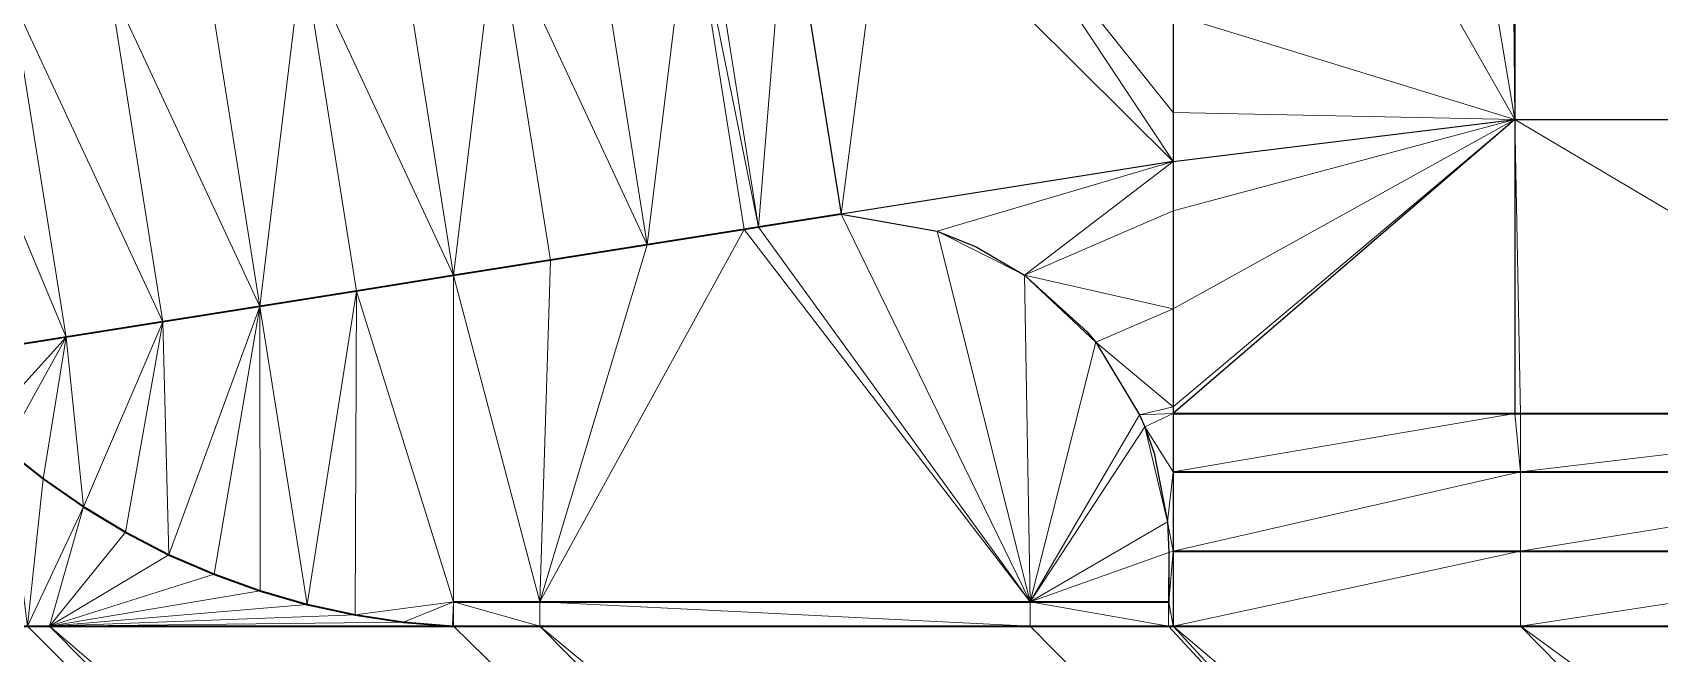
# Model space of a CAD drawing. Header units: metres. Extents: x 246428 to 246884, y 7418966 to 7419490.
# Drawn here: x 246731.44 to 246748.03, y 7419327.78 to 7419334.11 of the extents above; entities that cross this region are included whole.
import ezdxf

# ---------------------------------------------------------------- set-up
doc = ezdxf.new("R2010")
doc.units = ezdxf.units.M
doc.linetypes.add('blank name', pattern=[0])
doc.linetypes.add('HIDDEN', pattern=[9.525, 6.35, -3.175])
doc.layers.add('_12D_UNMAPPED', color=7, linetype='Continuous')
doc.layers.add('GRADELINES', color=250, linetype='HIDDEN', lineweight=25)
doc.layers.add('MISC_PATHS', color=7, linetype='Continuous', lineweight=35)
for name, color, linetype, lineweight, true_color in [('KERB_BACK', 7, 'Continuous', 35, 0x5fd2ff), ('KERB_LINE', 7, 'Continuous', 18, 0xb9b9b9), ('KERB_TOP', 7, 'Continuous', 18, 0xb9b9b9), ('STRUCTURE_RETAINING_WALL', 7, 'Continuous', 35, 0xeb00a5)]:
    doc.layers.add(name, color=color, linetype=linetype, lineweight=lineweight, true_color=true_color)

msp = doc.modelspace()

# ---------------------------------------------------------------- linework, layer by layer
at = {"layer": '_12D_UNMAPPED', "color": 3, "linetype": 'blank name', "lineweight": 0}
for points in [[(246752.637, 7419333.224, 35.67), (246746.557, 7419341.364, 35.67), (246760.122, 7419345.739, 35.67)], [(246752.637, 7419333.224, 35.67), (246746.557, 7419337.144, 35.67), (246746.557, 7419341.364, 35.67)], [(246746.557, 7419337.144, 35.67), (246746.557, 7419333.224, 35.67), (246746.533, 7419335.714, 35.67)], [(246746.557, 7419337.144, 35.67), (246752.637, 7419333.224, 35.67), (246746.557, 7419333.224, 35.67)], [(246738.848, 7419332.124, 35.519), (246738.3, 7419335.581, 35.519), (246739.139, 7419335.714, 35.57)], [(246739.688, 7419332.257, 35.557), (246738.848, 7419332.124, 35.519), (246739.139, 7419335.714, 35.57)], [(246739.139, 7419335.714, 35.557), (246739.688, 7419332.257, 35.557), (246739.688, 7419332.257, 35.557)], [(246739.139, 7419335.714, 35.557), (246740.139, 7419335.714, 35.572), (246739.688, 7419332.257, 35.557)], [(246739.688, 7419332.257, 35.557), (246739.139, 7419335.714, 35.57), (246739.139, 7419335.714, 35.557)], [(246739.688, 7419332.257, 35.557), (246740.139, 7419335.714, 35.572), (246743.074, 7419332.794, 35.61)], [(246740.139, 7419335.714, 35.572), (246741.139, 7419335.714, 35.587), (246743.074, 7419332.794, 35.61)], [(246743.074, 7419333.293, 35.611), (246741.139, 7419335.714, 35.587), (246743.073, 7419334.293, 35.613)], [(246743.074, 7419332.794, 35.61), (246741.139, 7419335.714, 35.587), (246743.074, 7419333.293, 35.611)], [(246746.557, 7419333.224, 35.67), (246743.073, 7419334.293, 35.613), (246745.139, 7419335.714, 35.648)], [(246746.557, 7419333.224, 35.67), (246745.139, 7419335.714, 35.648), (246746.139, 7419335.714, 35.664)], [(246746.557, 7419333.224, 35.67), (246746.139, 7419335.714, 35.664), (246746.533, 7419335.714, 35.67)], [(246737.164, 7419335.401, 35.466), (246738.152, 7419335.557, 35.512), (246737.712, 7419331.944, 35.461)], [(246738.152, 7419335.557, 35.512), (246738.7, 7419332.101, 35.511), (246737.712, 7419331.944, 35.461)], [(246738.152, 7419335.557, 35.512), (246738.3, 7419335.581, 35.519), (246738.848, 7419332.124, 35.519)], [(246738.152, 7419335.557, 35.512), (246738.848, 7419332.124, 35.519), (246738.7, 7419332.101, 35.511)], [(246738.3, 7419335.581, 35.519), (246738.3, 7419335.581, 35.519), (246738.848, 7419332.124, 35.519)], [(246738.3, 7419335.581, 35.519), (246738.848, 7419332.124, 35.519), (246738.848, 7419332.124, 35.519)], [(246736.176, 7419335.244, 35.421), (246737.164, 7419335.401, 35.466), (246737.712, 7419331.944, 35.461)], [(246735.189, 7419335.087, 35.375), (246736.176, 7419335.244, 35.421), (246735.737, 7419331.631, 35.362)], [(246736.176, 7419335.244, 35.421), (246736.725, 7419331.787, 35.411), (246735.737, 7419331.631, 35.362)], [(246736.176, 7419335.244, 35.421), (246737.712, 7419331.944, 35.461), (246736.725, 7419331.787, 35.411)], [(246734.201, 7419334.931, 35.33), (246735.189, 7419335.087, 35.375), (246735.737, 7419331.631, 35.362)], [(246733.214, 7419334.774, 35.284), (246734.201, 7419334.931, 35.33), (246733.762, 7419331.317, 35.262)], [(246734.201, 7419334.931, 35.33), (246734.749, 7419331.474, 35.312), (246733.762, 7419331.317, 35.262)], [(246734.201, 7419334.931, 35.33), (246735.737, 7419331.631, 35.362), (246734.749, 7419331.474, 35.312)], [(246731.238, 7419334.461, 35.194), (246732.226, 7419334.618, 35.239), (246732.774, 7419331.161, 35.212)], [(246732.226, 7419334.618, 35.239), (246733.214, 7419334.774, 35.284), (246733.762, 7419331.317, 35.262)], [(246732.226, 7419334.618, 35.239), (246733.762, 7419331.317, 35.262), (246732.774, 7419331.161, 35.212)], [(246730.399, 7419334.328, 35.155), (246731.238, 7419334.461, 35.194), (246731.786, 7419331.004, 35.162)], [(246731.238, 7419334.461, 35.194), (246732.774, 7419331.161, 35.212), (246731.786, 7419331.004, 35.162)], [(246730.399, 7419334.328, 35.155), (246731.786, 7419331.004, 35.162), (246730.947, 7419330.871, 35.12)], [(246743.073, 7419334.293, 35.613), (246746.557, 7419333.224, 35.67), (246743.074, 7419333.293, 35.611)], [(246743.074, 7419333.293, 35.611), (246746.557, 7419333.224, 35.67), (246743.074, 7419332.794, 35.61)], [(246746.557, 7419333.224, 35.67), (246743.074, 7419332.794, 35.61), (246743.074, 7419332.794, 35.61)], [(246743.074, 7419332.794, 35.61), (246746.557, 7419333.224, 35.67), (246743.074, 7419332.293, 35.616)], [(246743.074, 7419332.293, 35.616), (246746.557, 7419333.224, 35.67), (246743.075, 7419331.293, 35.628)], [(246743.075, 7419330.224, 35.64), (246743.075, 7419330.293, 35.639), (246746.557, 7419333.224, 35.67)], [(246743.075, 7419330.224, 35.64), (246746.557, 7419333.224, 35.67), (246746.557, 7419330.224, 35.64)], [(246743.075, 7419330.293, 35.639), (246743.075, 7419331.293, 35.628), (246746.557, 7419333.224, 35.67)], [(246751.617, 7419330.224, 35.64), (246746.617, 7419330.224, 35.64), (246746.557, 7419333.224, 35.67)], [(246746.557, 7419333.224, 35.67), (246752.637, 7419333.224, 35.67), (246746.557, 7419333.224, 35.67)], [(246752.637, 7419333.224, 35.67), (246751.617, 7419330.224, 35.64), (246746.557, 7419333.224, 35.67)], [(246746.557, 7419333.224, 35.67), (246746.557, 7419333.224, 35.67), (246746.557, 7419330.224, 35.64)], [(246746.557, 7419333.224, 35.67), (246746.617, 7419330.224, 35.64), (246746.557, 7419330.224, 35.64)], [(246740.669, 7419332.083, 35.569), (246739.688, 7419332.257, 35.557), (246743.074, 7419332.794, 35.61)], [(246741.559, 7419331.635, 35.581), (246740.669, 7419332.083, 35.569), (246743.074, 7419332.794, 35.61)], [(246743.074, 7419332.794, 35.61), (246743.074, 7419332.293, 35.616), (246741.559, 7419331.635, 35.581)], [(246743.074, 7419332.794, 35.61), (246741.559, 7419331.635, 35.581), (246743.074, 7419332.794, 35.61)], [(246743.074, 7419332.293, 35.616), (246743.075, 7419331.293, 35.628), (246741.559, 7419331.635, 35.581)], [(246738.848, 7419332.124, 35.519), (246739.688, 7419332.257, 35.557), (246741.617, 7419328.306, 35.407)], [(246739.688, 7419332.257, 35.557), (246740.669, 7419332.083, 35.569), (246741.617, 7419328.306, 35.407)], [(246739.688, 7419332.257, 35.557), (246739.688, 7419332.257, 35.557), (246740.669, 7419332.083, 35.569)], [(246736.617, 7419328.306, 35.372), (246738.7, 7419332.101, 35.511), (246741.617, 7419328.306, 35.407)], [(246738.7, 7419332.101, 35.511), (246736.617, 7419328.306, 35.372), (246737.712, 7419331.944, 35.461)], [(246738.7, 7419332.101, 35.511), (246738.848, 7419332.124, 35.519), (246741.617, 7419328.306, 35.407)], [(246738.848, 7419332.124, 35.519), (246738.848, 7419332.124, 35.519), (246741.617, 7419328.306, 35.407)], [(246741.617, 7419328.306, 35.407), (246740.669, 7419332.083, 35.569), (246741.559, 7419331.635, 35.581)], [(246737.712, 7419331.944, 35.461), (246736.617, 7419328.306, 35.372), (246736.725, 7419331.787, 35.411)], [(246735.737, 7419331.631, 35.362), (246735.737, 7419328.306, 35.366), (246734.749, 7419331.474, 35.312)], [(246736.725, 7419331.787, 35.411), (246736.617, 7419328.306, 35.372), (246735.737, 7419331.631, 35.362)], [(246736.617, 7419328.306, 35.372), (246735.737, 7419328.306, 35.366), (246735.737, 7419331.631, 35.362)], [(246741.617, 7419328.306, 35.407), (246741.559, 7419331.635, 35.581), (246742.284, 7419330.951, 35.594)], [(246741.559, 7419331.635, 35.581), (246743.075, 7419331.293, 35.628), (246742.284, 7419330.951, 35.594)], [(246734.749, 7419331.474, 35.312), (246734.245, 7419328.278, 34.857), (246733.762, 7419331.317, 35.262)], [(246734.734, 7419328.171, 34.86), (246734.245, 7419328.278, 34.857), (246734.749, 7419331.474, 35.312)], [(246735.737, 7419328.306, 35.366), (246734.734, 7419328.171, 34.86), (246734.749, 7419331.474, 35.312)], [(246733.762, 7419331.317, 35.262), (246732.836, 7419328.785, 34.848), (246732.774, 7419331.161, 35.212)], [(246733.295, 7419328.585, 34.851), (246732.836, 7419328.785, 34.848), (246733.762, 7419331.317, 35.262)], [(246733.765, 7419328.416, 34.854), (246733.295, 7419328.585, 34.851), (246733.762, 7419331.317, 35.262)], [(246734.245, 7419328.278, 34.857), (246733.765, 7419328.416, 34.854), (246733.762, 7419331.317, 35.262)], [(246732.774, 7419331.161, 35.212), (246731.964, 7419329.272, 34.842), (246731.786, 7419331.004, 35.162)], [(246732.392, 7419329.014, 34.845), (246731.964, 7419329.272, 34.842), (246732.774, 7419331.161, 35.212)], [(246732.836, 7419328.785, 34.848), (246732.392, 7419329.014, 34.845), (246732.774, 7419331.161, 35.212)], [(246743.075, 7419331.293, 35.628), (246743.075, 7419330.293, 35.639), (246742.284, 7419330.951, 35.594)], [(246731.786, 7419331.004, 35.162), (246731.052, 7419330.194, 35.111), (246730.947, 7419330.871, 35.12)], [(246731.163, 7419329.869, 34.836), (246731.052, 7419330.194, 35.111), (246731.786, 7419331.004, 35.162)], [(246731.553, 7419329.558, 34.839), (246731.163, 7419329.869, 34.836), (246731.786, 7419331.004, 35.162)], [(246731.964, 7419329.272, 34.842), (246731.553, 7419329.558, 34.839), (246731.786, 7419331.004, 35.162)], [(246741.617, 7419328.306, 35.407), (246742.284, 7419330.951, 35.594), (246742.731, 7419330.213, 35.607)], [(246742.284, 7419330.951, 35.594), (246743.075, 7419330.293, 35.639), (246742.731, 7419330.213, 35.607)], [(246741.617, 7419328.306, 35.407), (246742.731, 7419330.213, 35.607), (246742.784, 7419330.089, 35.594)], [(246743.075, 7419330.293, 35.639), (246743.075, 7419330.224, 35.64), (246742.731, 7419330.213, 35.607)], [(246742.731, 7419330.213, 35.607), (246743.075, 7419330.224, 35.64), (246742.784, 7419330.089, 35.594)], [(246743.075, 7419330.224, 35.64), (246743.075, 7419329.63, 35.637), (246742.784, 7419330.089, 35.594)], [(246743.075, 7419329.63, 35.637), (246743.075, 7419330.224, 35.64), (246746.557, 7419330.224, 35.64)], [(246746.617, 7419329.63, 35.637), (246743.075, 7419329.63, 35.637), (246746.557, 7419330.224, 35.64)], [(246746.617, 7419330.224, 35.64), (246746.617, 7419329.63, 35.637), (246746.557, 7419330.224, 35.64)], [(246751.617, 7419329.63, 35.637), (246746.617, 7419329.63, 35.637), (246751.617, 7419330.224, 35.64)], [(246746.617, 7419329.63, 35.637), (246746.617, 7419330.224, 35.64), (246751.617, 7419330.224, 35.64)], [(246741.617, 7419328.306, 35.407), (246742.784, 7419330.089, 35.594), (246743.016, 7419329.12, 35.497)], [(246742.784, 7419330.089, 35.594), (246743.075, 7419329.63, 35.637), (246743.016, 7419329.12, 35.497)], [(246731.394, 7419328.055, 34.835), (246731.163, 7419329.869, 34.836), (246731.553, 7419329.558, 34.839)], [(246731.553, 7419329.558, 34.839), (246731.964, 7419329.272, 34.842), (246731.394, 7419328.055, 34.835)], [(246743.075, 7419329.63, 35.637), (246743.075, 7419328.82, 34.933), (246743.016, 7419329.12, 35.497)], [(246746.617, 7419328.82, 34.955), (246743.075, 7419328.82, 34.933), (246746.617, 7419329.63, 35.637)], [(246743.075, 7419328.82, 34.933), (246743.075, 7419329.63, 35.637), (246746.617, 7419329.63, 35.637)], [(246751.617, 7419328.82, 34.987), (246746.617, 7419328.82, 34.955), (246751.617, 7419329.63, 35.637)], [(246746.617, 7419328.82, 34.955), (246746.617, 7419329.63, 35.637), (246751.617, 7419329.63, 35.637)], [(246731.964, 7419329.272, 34.842), (246731.617, 7419328.055, 34.837), (246731.394, 7419328.055, 34.835)], [(246731.964, 7419329.272, 34.842), (246732.392, 7419329.014, 34.845), (246731.617, 7419328.055, 34.837)], [(246732.392, 7419329.014, 34.845), (246732.836, 7419328.785, 34.848), (246731.617, 7419328.055, 34.837)], [(246741.617, 7419328.306, 35.407), (246743.016, 7419329.12, 35.497), (246743.03, 7419328.809, 35.466)], [(246743.016, 7419329.12, 35.497), (246743.075, 7419328.82, 34.933), (246743.03, 7419328.809, 35.466)], [(246743.075, 7419328.82, 34.933), (246743.075, 7419328.055, 34.918), (246743.03, 7419328.306, 35.417)], [(246743.03, 7419328.809, 35.466), (246743.075, 7419328.82, 34.933), (246743.03, 7419328.306, 35.417)], [(246746.617, 7419328.055, 34.943), (246743.075, 7419328.055, 34.918), (246746.617, 7419328.82, 34.955)], [(246743.075, 7419328.055, 34.918), (246743.075, 7419328.82, 34.933), (246746.617, 7419328.82, 34.955)], [(246743.075, 7419328.82, 34.933), (246743.075, 7419328.055, 34.918), (246743.075, 7419328.055, 34.918)], [(246751.617, 7419328.055, 34.978), (246746.617, 7419328.055, 34.943), (246751.617, 7419328.82, 34.987)], [(246746.617, 7419328.055, 34.943), (246746.617, 7419328.82, 34.955), (246751.617, 7419328.82, 34.987)], [(246732.836, 7419328.785, 34.848), (246733.295, 7419328.585, 34.851), (246731.617, 7419328.055, 34.837)], [(246743.025, 7419328.306, 35.417), (246741.617, 7419328.306, 35.407), (246743.03, 7419328.809, 35.466)], [(246743.025, 7419328.306, 35.417), (246743.03, 7419328.809, 35.466), (246743.03, 7419328.306, 35.417)], [(246733.295, 7419328.585, 34.851), (246733.765, 7419328.416, 34.854), (246731.617, 7419328.055, 34.837)], [(246733.765, 7419328.416, 34.854), (246734.245, 7419328.278, 34.857), (246731.617, 7419328.055, 34.837)], [(246734.245, 7419328.278, 34.857), (246734.734, 7419328.171, 34.86), (246731.617, 7419328.055, 34.837)], [(246734.734, 7419328.171, 34.86), (246735.228, 7419328.097, 34.863), (246731.617, 7419328.055, 34.837)], [(246735.228, 7419328.097, 34.863), (246734.734, 7419328.171, 34.86), (246735.737, 7419328.306, 35.366)], [(246735.726, 7419328.056, 34.866), (246735.228, 7419328.097, 34.863), (246735.737, 7419328.306, 35.366)], [(246735.737, 7419328.056, 35.366), (246735.726, 7419328.056, 34.866), (246735.737, 7419328.306, 35.366)], [(246736.617, 7419328.056, 35.372), (246735.737, 7419328.056, 35.366), (246735.737, 7419328.306, 35.366)], [(246736.617, 7419328.056, 35.372), (246735.737, 7419328.306, 35.366), (246736.617, 7419328.306, 35.372)], [(246736.617, 7419328.056, 35.372), (246736.617, 7419328.306, 35.372), (246741.617, 7419328.056, 35.407)], [(246741.617, 7419328.056, 35.407), (246736.617, 7419328.306, 35.372), (246741.617, 7419328.306, 35.407)], [(246743.025, 7419328.056, 35.417), (246741.617, 7419328.306, 35.407), (246743.025, 7419328.306, 35.417)], [(246743.025, 7419328.056, 35.417), (246741.617, 7419328.056, 35.407), (246741.617, 7419328.306, 35.407)], [(246743.025, 7419328.056, 35.417), (246743.025, 7419328.306, 35.417), (246743.03, 7419328.306, 35.417)], [(246743.075, 7419328.055, 34.918), (246743.025, 7419328.056, 35.417), (246743.03, 7419328.306, 35.417)], [(246763.967, 7419285.405, 34.764), (246721.802, 7419242.57, 34.163), (246721.617, 7419328.055, 34.766)], [(246725.356, 7419328.055, 34.792), (246763.967, 7419285.405, 34.764), (246721.617, 7419328.055, 34.766)], [(246725.356, 7419328.055, 34.792), (246763.967, 7419290.405, 34.799), (246763.967, 7419285.405, 34.764)], [(246763.967, 7419290.405, 34.799), (246725.356, 7419328.055, 34.792), (246726.617, 7419328.055, 34.801)], [(246763.967, 7419295.405, 34.835), (246763.967, 7419290.405, 34.799), (246726.617, 7419328.055, 34.801)], [(246763.967, 7419295.405, 34.835), (246726.617, 7419328.055, 34.801), (246731.394, 7419328.055, 34.835)], [(246731.617, 7419328.055, 34.837), (246763.967, 7419295.405, 34.835), (246731.394, 7419328.055, 34.835)], [(246735.228, 7419328.097, 34.863), (246735.726, 7419328.056, 34.866), (246731.617, 7419328.055, 34.837)], [(246735.726, 7419328.056, 34.866), (246735.737, 7419328.055, 34.866), (246731.617, 7419328.055, 34.837)], [(246763.967, 7419300.405, 34.87), (246763.967, 7419295.405, 34.835), (246731.617, 7419328.055, 34.837)], [(246763.967, 7419300.405, 34.87), (246731.617, 7419328.055, 34.837), (246735.737, 7419328.055, 34.866)], [(246735.726, 7419328.056, 34.866), (246735.737, 7419328.055, 34.866), (246735.737, 7419328.055, 34.866)], [(246735.737, 7419328.055, 34.866), (246735.726, 7419328.056, 34.866), (246735.737, 7419328.056, 35.366)], [(246736.617, 7419328.055, 34.872), (246735.737, 7419328.055, 34.866), (246736.617, 7419328.056, 35.372)], [(246735.737, 7419328.055, 34.866), (246735.737, 7419328.055, 34.866), (246735.737, 7419328.056, 35.366)], [(246735.737, 7419328.055, 34.866), (246735.737, 7419328.056, 35.366), (246736.617, 7419328.056, 35.372)], [(246763.967, 7419300.405, 34.87), (246735.737, 7419328.055, 34.866), (246736.617, 7419328.055, 34.872)], [(246735.737, 7419328.055, 34.866), (246735.737, 7419328.055, 34.866), (246735.737, 7419328.055, 34.866)], [(246735.737, 7419328.055, 34.866), (246763.967, 7419300.405, 34.87), (246735.737, 7419328.055, 34.866)], [(246741.617, 7419328.055, 34.907), (246736.617, 7419328.055, 34.872), (246741.617, 7419328.056, 35.407)], [(246736.617, 7419328.055, 34.872), (246736.617, 7419328.056, 35.372), (246741.617, 7419328.056, 35.407)], [(246763.967, 7419305.405, 34.905), (246763.967, 7419300.405, 34.87), (246736.617, 7419328.055, 34.872)], [(246741.617, 7419328.055, 34.907), (246763.967, 7419305.405, 34.905), (246736.617, 7419328.055, 34.872)], [(246741.617, 7419328.055, 34.907), (246741.617, 7419328.056, 35.407), (246743.025, 7419328.056, 35.417)], [(246743.025, 7419328.055, 34.917), (246741.617, 7419328.055, 34.907), (246743.025, 7419328.056, 35.417)], [(246763.967, 7419305.405, 34.905), (246741.617, 7419328.055, 34.907), (246743.025, 7419328.055, 34.917)], [(246743.025, 7419328.055, 34.917), (246743.025, 7419328.055, 34.917), (246743.025, 7419328.056, 35.417)], [(246743.075, 7419328.055, 34.918), (246743.025, 7419328.055, 34.917), (246743.025, 7419328.056, 35.417)], [(246763.967, 7419305.405, 34.905), (246743.025, 7419328.055, 34.917), (246743.025, 7419328.055, 34.917)], [(246763.967, 7419305.405, 34.905), (246743.025, 7419328.055, 34.917), (246743.075, 7419328.055, 34.918)], [(246763.967, 7419305.405, 34.905), (246743.075, 7419328.055, 34.918), (246743.075, 7419328.055, 34.918)], [(246763.967, 7419310.405, 34.941), (246763.967, 7419305.405, 34.905), (246743.075, 7419328.055, 34.918)], [(246763.967, 7419310.405, 34.941), (246743.075, 7419328.055, 34.918), (246746.617, 7419328.055, 34.943)], [(246763.967, 7419315.405, 34.976), (246763.967, 7419310.405, 34.941), (246746.617, 7419328.055, 34.943)], [(246763.967, 7419315.405, 34.976), (246746.617, 7419328.055, 34.943), (246751.617, 7419328.055, 34.978)]]:
    msp.add_3dface(points, dxfattribs=at)
at = {"layer": 'GRADELINES'}
for points in [[(246746.557, 7419347.144, 35.67), (246746.557, 7419337.144, 35.67), (246746.557, 7419333.224, 35.67), (246746.557, 7419333.224, 35.67), (246752.637, 7419333.224, 35.67), (246760.122, 7419333.224, 35.67), (246760.122, 7419333.224, 35.67), (246760.122, 7419335.739, 35.67), (246760.122, 7419345.739, 35.67), (246760.122, 7419350.014, 35.67), (246760.122, 7419350.014, 35.67), (246754.397, 7419350.014, 35.67), (246749.427, 7419350.014, 35.67), (246749.427, 7419350.014, 35.67), (246746.557, 7419347.144, 35.67)], [(246739.139, 7419335.714, 35.57), (246739.688, 7419332.257, 35.557)], [(246739.139, 7419335.714, 35.557), (246739.688, 7419332.257, 35.557)], [(246743.073, 7419334.293, 35.613), (246743.074, 7419333.293, 35.611), (246743.074, 7419332.794, 35.61), (246743.074, 7419332.794, 35.61), (246743.074, 7419332.293, 35.616), (246743.075, 7419331.293, 35.628), (246743.075, 7419330.293, 35.639), (246743.075, 7419330.224, 35.64)], [(246743.074, 7419332.794, 35.61), (246746.557, 7419333.224, 35.67)], [(246746.557, 7419333.224, 35.67), (246743.075, 7419330.224, 35.64)], [(246746.557, 7419333.224, 35.67), (246746.557, 7419330.224, 35.64)], [(246743.074, 7419332.794, 35.61), (246739.688, 7419332.257, 35.556)], [(246739.688, 7419332.257, 35.557), (246740.669, 7419332.083, 35.569), (246741.066, 7419331.923, 35.574), (246741.559, 7419331.635, 35.581), (246742.193, 7419331.061, 35.592), (246742.284, 7419330.951, 35.594), (246742.284, 7419330.951, 35.594), (246742.731, 7419330.213, 35.607), (246742.731, 7419330.213, 35.607), (246742.784, 7419330.089, 35.594), (246742.879, 7419329.82, 35.566), (246743.016, 7419329.12, 35.497), (246743.03, 7419328.809, 35.466), (246743.03, 7419328.809, 35.466), (246743.03, 7419328.306, 35.417)], [(246743.075, 7419330.224, 35.64), (246743.075, 7419329.63, 35.637), (246743.075, 7419328.82, 34.933), (246743.075, 7419328.055, 34.918)]]:
    msp.add_polyline3d(points, dxfattribs=at)
at = {"layer": 'KERB_BACK'}
msp.add_polyline3d([(246726.617, 7419328.055, 34.801), (246731.617, 7419328.055, 34.837), (246735.737, 7419328.055, 34.866), (246735.737, 7419328.055, 34.866), (246736.617, 7419328.055, 34.872), (246741.617, 7419328.055, 34.907), (246743.025, 7419328.055, 34.917), (246743.025, 7419328.055, 34.917), (246743.075, 7419328.055, 34.918), (246743.075, 7419328.055, 34.918), (246746.617, 7419328.055, 34.943), (246751.617, 7419328.055, 34.978)], dxfattribs=at)
at = {"layer": 'KERB_LINE'}
msp.add_polyline3d([(246726.617, 7419328.055, 34.801), (246731.617, 7419328.055, 34.837), (246735.737, 7419328.055, 34.866), (246735.737, 7419328.055, 34.866), (246736.617, 7419328.055, 34.872), (246741.617, 7419328.055, 34.907), (246743.025, 7419328.055, 34.917), (246743.025, 7419328.055, 34.917), (246743.075, 7419328.055, 34.918), (246743.075, 7419328.055, 34.918), (246746.617, 7419328.055, 34.943), (246751.617, 7419328.055, 34.978)], dxfattribs=at)
at = {"layer": 'KERB_TOP'}
msp.add_polyline3d([(246726.617, 7419328.055, 34.801), (246731.617, 7419328.055, 34.837), (246735.737, 7419328.055, 34.866), (246735.737, 7419328.055, 34.866), (246736.617, 7419328.055, 34.872), (246741.617, 7419328.055, 34.907), (246743.025, 7419328.055, 34.917), (246743.025, 7419328.055, 34.917), (246743.075, 7419328.055, 34.918), (246743.075, 7419328.055, 34.918), (246746.617, 7419328.055, 34.943), (246751.617, 7419328.055, 34.978)], dxfattribs=at)
at = {"layer": 'MISC_PATHS'}
for points in [[(246739.688, 7419332.257, 35.557), (246738.848, 7419332.124, 35.519), (246738.848, 7419332.124, 35.519), (246738.7, 7419332.101, 35.511), (246737.712, 7419331.944, 35.461), (246736.725, 7419331.787, 35.411), (246735.737, 7419331.631, 35.362), (246734.749, 7419331.474, 35.312), (246733.762, 7419331.317, 35.262), (246732.774, 7419331.161, 35.212), (246731.786, 7419331.004, 35.162), (246730.947, 7419330.871, 35.12)], [(246743.075, 7419330.224, 35.64), (246746.617, 7419330.224, 35.64), (246751.617, 7419330.224, 35.64), (246756.617, 7419330.224, 35.64), (246761.617, 7419330.224, 35.64), (246763.965, 7419330.224, 35.64)], [(246731.163, 7419329.869, 34.836), (246731.553, 7419329.558, 34.839), (246731.964, 7419329.272, 34.842), (246732.392, 7419329.014, 34.845), (246732.836, 7419328.785, 34.848), (246733.295, 7419328.585, 34.851), (246733.765, 7419328.416, 34.854), (246734.245, 7419328.278, 34.857), (246734.734, 7419328.171, 34.86), (246735.228, 7419328.097, 34.863), (246735.726, 7419328.056, 34.866), (246735.737, 7419328.055, 34.866), (246735.737, 7419328.055, 34.866)], [(246743.075, 7419329.63, 35.637), (246746.617, 7419329.63, 35.637), (246751.617, 7419329.63, 35.637), (246756.617, 7419329.63, 35.637), (246761.617, 7419329.63, 35.637), (246763.965, 7419329.63, 35.637)], [(246743.075, 7419328.82, 34.933), (246746.617, 7419328.82, 34.955), (246751.617, 7419328.82, 34.987), (246756.617, 7419328.82, 35.019), (246761.617, 7419328.82, 35.051), (246763.965, 7419328.82, 35.065)], [(246726.617, 7419328.055, 34.801), (246731.617, 7419328.055, 34.837), (246735.737, 7419328.055, 34.866), (246735.737, 7419328.055, 34.866), (246736.617, 7419328.055, 34.872), (246741.617, 7419328.055, 34.907), (246743.025, 7419328.055, 34.917), (246743.025, 7419328.055, 34.917), (246743.075, 7419328.055, 34.918), (246743.075, 7419328.055, 34.918), (246746.617, 7419328.055, 34.943), (246751.617, 7419328.055, 34.978)]]:
    msp.add_polyline3d(points, dxfattribs=at)
at = {"layer": 'STRUCTURE_RETAINING_WALL'}
for points in [[(246735.737, 7419328.306, 35.366), (246736.617, 7419328.306, 35.372), (246741.617, 7419328.306, 35.407), (246743.025, 7419328.306, 35.417)], [(246735.737, 7419328.056, 35.366), (246736.617, 7419328.056, 35.372), (246741.617, 7419328.056, 35.407), (246743.025, 7419328.056, 35.417)]]:
    msp.add_polyline3d(points, dxfattribs=at)

doc.saveas('drawing.dxf')
